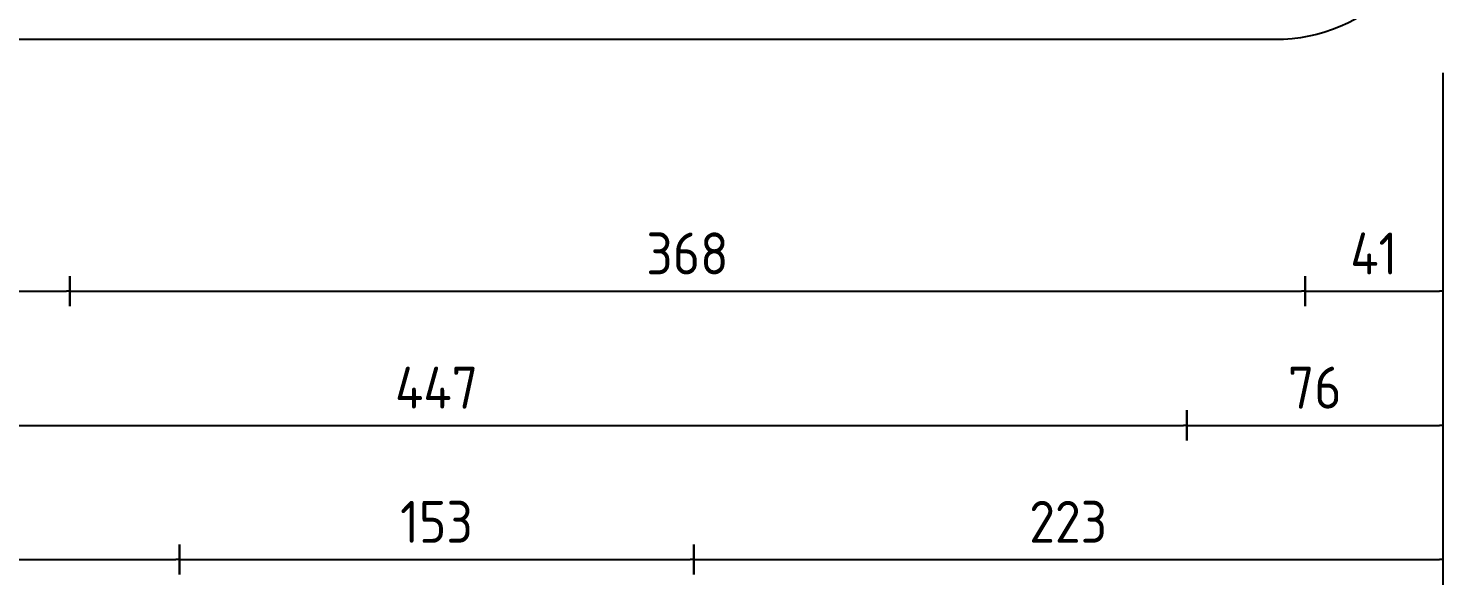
# Model space of a CAD drawing. Header units: millimetres. Extents: x 0 to 420, y 0 to 297.
# Drawn here: x 168.8 to 253.1, y 150.1 to 183.3 of the extents above; entities that cross this region are included whole.
import ezdxf

# ---------------------------------------------------------------- set-up
doc = ezdxf.new("R2010")
doc.units = ezdxf.units.MM
doc.header["$LTSCALE"] = 10
doc.header["$MEASUREMENT"] = 0
doc.layers.add('L35', color=3, linetype='Continuous')
doc.layers.add('T25', color=1, linetype='Continuous')
doc.styles.add('ISO', font='isocp2.shx')
doc.dimstyles.new('SIGNSDIM', dxfattribs={"dimtxt": 2.5, "dimasz": 0.2, "dimexe": 1.5, "dimexo": 2, "dimgap": 1, "dimtad": 1, "dimdec": 4, "dimlfac": 5, "dimrnd": 1, "dimdsep": 46, "dimtxsty": 'ISO', "dimblk": 'SGNDIM', "dimcen": 2.5, "dimse2": 1, "dimadec": 0, "dimazin": 0, "dimtfac": 1, "dimtdec": 4, "dimtix": 1, "dimtmove": 0, "dimatfit": 3, "dimldrblk": 'SGNDIM', "dimfxl": 1, "dimtolj": 1, "dimtzin": 0, "dimarcsym": 0})

# ---------------------------------------------------------------- blocks, each defined once
blk = doc.blocks.new('SGNDIM')
for p, q in [((0, 4.5), (0, -4.5)), ((0, 0), (-1, 0))]:
    blk.add_line(p, q)
blk = doc.blocks.new('*D18')
at = {"layer": 'Defpoints', "color": 0}
for p in [(208.493, 182.626), (253.136, 182.626), (253.136, 151.603)]:
    blk.add_point(p, dxfattribs=at)
at = {"layer": 'T25', "color": 0, "lineweight": -2}
for p, q in [((253.136, 180.626), (253.136, 150.103)), ((208.693, 151.603), (252.936, 151.603))]:
    blk.add_line(p, q, dxfattribs=at)
at = {"layer": 'T25', "color": 0, "lineweight": -2, "xscale": 0.2, "yscale": 0.2, "zscale": 0.2, "rotation": 180}
blk.add_blockref('SGNDIM', (208.493, 151.603), dxfattribs=at)
at = {"layer": 'T25', "color": 0, "lineweight": -2, "xscale": 0.2, "yscale": 0.2, "zscale": 0.2}
blk.add_blockref('SGNDIM', (253.136, 151.603), dxfattribs=at)
at = {"layer": 'T25', "color": 0, "insert": (230.815, 153.853), "char_height": 2.5, "attachment_point": 5, "style": 'ISO'}
blk.add_mtext('\\A1;223', dxfattribs=at)
blk = doc.blocks.new('*D21')
at = {"layer": 'Defpoints', "color": 0}
for p in [(177.838, 200.829), (208.493, 200.829), (208.493, 151.603)]:
    blk.add_point(p, dxfattribs=at)
at = {"layer": 'T25', "color": 0, "lineweight": -2}
blk.add_line((178.038, 151.603), (208.293, 151.603), dxfattribs=at)
at = {"layer": 'T25', "color": 0, "lineweight": -2, "xscale": 0.2, "yscale": 0.2, "zscale": 0.2, "rotation": 180}
blk.add_blockref('SGNDIM', (177.838, 151.603), dxfattribs=at)
at = {"layer": 'T25', "color": 0, "lineweight": -2, "xscale": 0.2, "yscale": 0.2, "zscale": 0.2}
blk.add_blockref('SGNDIM', (208.493, 151.603), dxfattribs=at)
at = {"layer": 'T25', "color": 0, "insert": (193.166, 153.853), "char_height": 2.5, "attachment_point": 5, "style": 'ISO'}
blk.add_mtext('\\A1;153', dxfattribs=at)
blk = doc.blocks.new('*D22')
at = {"layer": 'Defpoints', "color": 0}
for p in [(133.196, 182.626), (177.838, 182.626), (177.838, 151.603)]:
    blk.add_point(p, dxfattribs=at)
at = {"layer": 'T25', "color": 0, "lineweight": -2}
for p, q in [((133.196, 180.626), (133.196, 150.103)), ((133.396, 151.603), (177.638, 151.603))]:
    blk.add_line(p, q, dxfattribs=at)
at = {"layer": 'T25', "color": 0, "lineweight": -2, "xscale": 0.2, "yscale": 0.2, "zscale": 0.2, "rotation": 180}
blk.add_blockref('SGNDIM', (133.196, 151.603), dxfattribs=at)
at = {"layer": 'T25', "color": 0, "lineweight": -2, "xscale": 0.2, "yscale": 0.2, "zscale": 0.2}
blk.add_blockref('SGNDIM', (177.838, 151.603), dxfattribs=at)
at = {"layer": 'T25', "color": 0, "insert": (155.517, 153.853), "char_height": 2.5, "attachment_point": 5, "style": 'ISO'}
blk.add_mtext('\\A1;223', dxfattribs=at)
blk = doc.blocks.new('*D23')
at = {"layer": 'Defpoints', "color": 0}
for p in [(237.886, 182.603), (253.136, 182.603), (253.136, 159.603)]:
    blk.add_point(p, dxfattribs=at)
at = {"layer": 'T25', "color": 0, "lineweight": -2}
for p, q in [((253.136, 180.603), (253.136, 158.103)), ((238.086, 159.603), (252.936, 159.603))]:
    blk.add_line(p, q, dxfattribs=at)
at = {"layer": 'T25', "color": 0, "lineweight": -2, "xscale": 0.2, "yscale": 0.2, "zscale": 0.2, "rotation": 180}
blk.add_blockref('SGNDIM', (237.886, 159.603), dxfattribs=at)
at = {"layer": 'T25', "color": 0, "lineweight": -2, "xscale": 0.2, "yscale": 0.2, "zscale": 0.2}
blk.add_blockref('SGNDIM', (253.136, 159.603), dxfattribs=at)
at = {"layer": 'T25', "color": 0, "insert": (245.511, 161.853), "char_height": 2.5, "attachment_point": 5, "style": 'ISO'}
blk.add_mtext('\\A1;76', dxfattribs=at)
blk = doc.blocks.new('*D24')
at = {"layer": 'Defpoints', "color": 0}
for p in [(148.445, 182.603), (237.886, 182.603), (237.886, 159.603)]:
    blk.add_point(p, dxfattribs=at)
at = {"layer": 'T25', "color": 0, "lineweight": -2}
blk.add_line((148.645, 159.603), (237.686, 159.603), dxfattribs=at)
at = {"layer": 'T25', "color": 0, "lineweight": -2, "xscale": 0.2, "yscale": 0.2, "zscale": 0.2, "rotation": 180}
blk.add_blockref('SGNDIM', (148.445, 159.603), dxfattribs=at)
at = {"layer": 'T25', "color": 0, "lineweight": -2, "xscale": 0.2, "yscale": 0.2, "zscale": 0.2}
blk.add_blockref('SGNDIM', (237.886, 159.603), dxfattribs=at)
at = {"layer": 'T25', "color": 0, "insert": (193.166, 161.853), "char_height": 2.5, "attachment_point": 5, "style": 'ISO'}
blk.add_mtext('\\A1;447', dxfattribs=at)
blk = doc.blocks.new('*D26')
at = {"layer": 'Defpoints', "color": 0}
for p in [(244.928, 182.603), (253.136, 182.603), (253.136, 167.603)]:
    blk.add_point(p, dxfattribs=at)
at = {"layer": 'T25', "color": 0, "lineweight": -2}
for p, q in [((253.136, 180.603), (253.136, 166.103)), ((245.128, 167.603), (252.936, 167.603))]:
    blk.add_line(p, q, dxfattribs=at)
at = {"layer": 'T25', "color": 0, "lineweight": -2, "xscale": 0.2, "yscale": 0.2, "zscale": 0.2, "rotation": 180}
blk.add_blockref('SGNDIM', (244.928, 167.603), dxfattribs=at)
at = {"layer": 'T25', "color": 0, "lineweight": -2, "xscale": 0.2, "yscale": 0.2, "zscale": 0.2}
blk.add_blockref('SGNDIM', (253.136, 167.603), dxfattribs=at)
at = {"layer": 'T25', "color": 0, "insert": (249.032, 169.853), "char_height": 2.5, "attachment_point": 5, "style": 'ISO'}
blk.add_mtext('\\A1;41', dxfattribs=at)
blk = doc.blocks.new('*D27')
at = {"layer": 'Defpoints', "color": 0}
for p in [(171.313, 182.603), (244.928, 182.603), (244.928, 167.603)]:
    blk.add_point(p, dxfattribs=at)
at = {"layer": 'T25', "color": 0, "lineweight": -2}
blk.add_line((171.513, 167.603), (244.728, 167.603), dxfattribs=at)
at = {"layer": 'T25', "color": 0, "lineweight": -2, "xscale": 0.2, "yscale": 0.2, "zscale": 0.2, "rotation": 180}
blk.add_blockref('SGNDIM', (171.313, 167.603), dxfattribs=at)
at = {"layer": 'T25', "color": 0, "lineweight": -2, "xscale": 0.2, "yscale": 0.2, "zscale": 0.2}
blk.add_blockref('SGNDIM', (244.928, 167.603), dxfattribs=at)
at = {"layer": 'T25', "color": 0, "insert": (208.121, 169.853), "char_height": 2.5, "attachment_point": 5, "style": 'ISO'}
blk.add_mtext('\\A1;368', dxfattribs=at)
blk = doc.blocks.new('*D28')
at = {"layer": 'Defpoints', "color": 0}
for p in [(160.972, 182.603), (171.313, 182.603), (171.313, 167.603)]:
    blk.add_point(p, dxfattribs=at)
at = {"layer": 'T25', "color": 0, "lineweight": -2}
blk.add_line((161.172, 167.603), (171.113, 167.603), dxfattribs=at)
at = {"layer": 'T25', "color": 0, "lineweight": -2, "xscale": 0.2, "yscale": 0.2, "zscale": 0.2, "rotation": 180}
blk.add_blockref('SGNDIM', (160.972, 167.603), dxfattribs=at)
at = {"layer": 'T25', "color": 0, "lineweight": -2, "xscale": 0.2, "yscale": 0.2, "zscale": 0.2}
blk.add_blockref('SGNDIM', (171.313, 167.603), dxfattribs=at)
at = {"layer": 'T25', "color": 0, "insert": (166.143, 169.853), "char_height": 2.5, "attachment_point": 5, "style": 'ISO'}
blk.add_mtext('\\A1;52', dxfattribs=at)

msp = doc.modelspace()

# ---------------------------------------------------------------- linework, layer by layer
at = {"layer": 'L35'}
msp.add_lwpolyline([(133.195657, 192.602566), (133.195657, 232.602566, -0.414213562), (143.195657, 242.602566), (243.135687, 242.602566, -0.414213562), (253.135687, 232.602566), (253.135687, 192.602566, -0.414213562), (243.135687, 182.602566), (143.195657, 182.602566, -0.414213562)], format="xyb", close=True, dxfattribs=at)

# ---------------------------------------------------------------- dimensions: what is measured, and where the dimension line sits
at = {"layer": 'T25'}
for base, p1, p2, override, picture, middle in [((208.493473, 151.602566), (177.83787, 200.828779), (208.493473, 200.828779), {"dimse1": 1}, '*D21', (193.165672, 153.852566)), ((237.88624, 159.602566), (148.445103, 182.602566), (237.88624, 182.602566), {"dimse1": 1}, '*D24', (193.165672, 161.852566)), ((171.313446, 167.602566), (160.97231, 182.602566), (171.313446, 182.602566), {"dimse1": 1}, '*D28', (166.142878, 169.852812)), ((244.928389, 167.602566), (171.313446, 182.602566), (244.928389, 182.602566), {"dimse1": 1}, '*D27', (208.120918, 169.852566)), ((253.135687, 151.602566), (208.493473, 182.625551), (253.135687, 182.625551), {"dimse1": 1, "dimse2": 0}, '*D18', (230.81458, 153.852812)), ((253.135687, 159.602566), (237.88624, 182.602566), (253.135687, 182.602566), {"dimse1": 1, "dimse2": 0}, '*D23', (245.510963, 161.852566)), ((253.135687, 167.602566), (244.928389, 182.602566), (253.135687, 182.602566), {"dimse1": 1, "dimse2": 0}, '*D26', (249.032038, 169.852566))]:
    dim = msp.add_linear_dim(base=base, p1=p1, p2=p2, dimstyle='SIGNSDIM', override=override, dxfattribs=at)
    dim.commit()
    dim.dimension.update_dxf_attribs({"geometry": picture, "text_midpoint": middle})
dim = msp.add_linear_dim(base=(177.83787, 151.602566), p1=(133.195657, 182.625551), p2=(177.83787, 182.625551), dimstyle='SIGNSDIM', dxfattribs=at)
dim.commit()
dim.dimension.update_dxf_attribs({"geometry": '*D22', "text_midpoint": (155.516764, 153.852812)})

doc.saveas('drawing.dxf')
